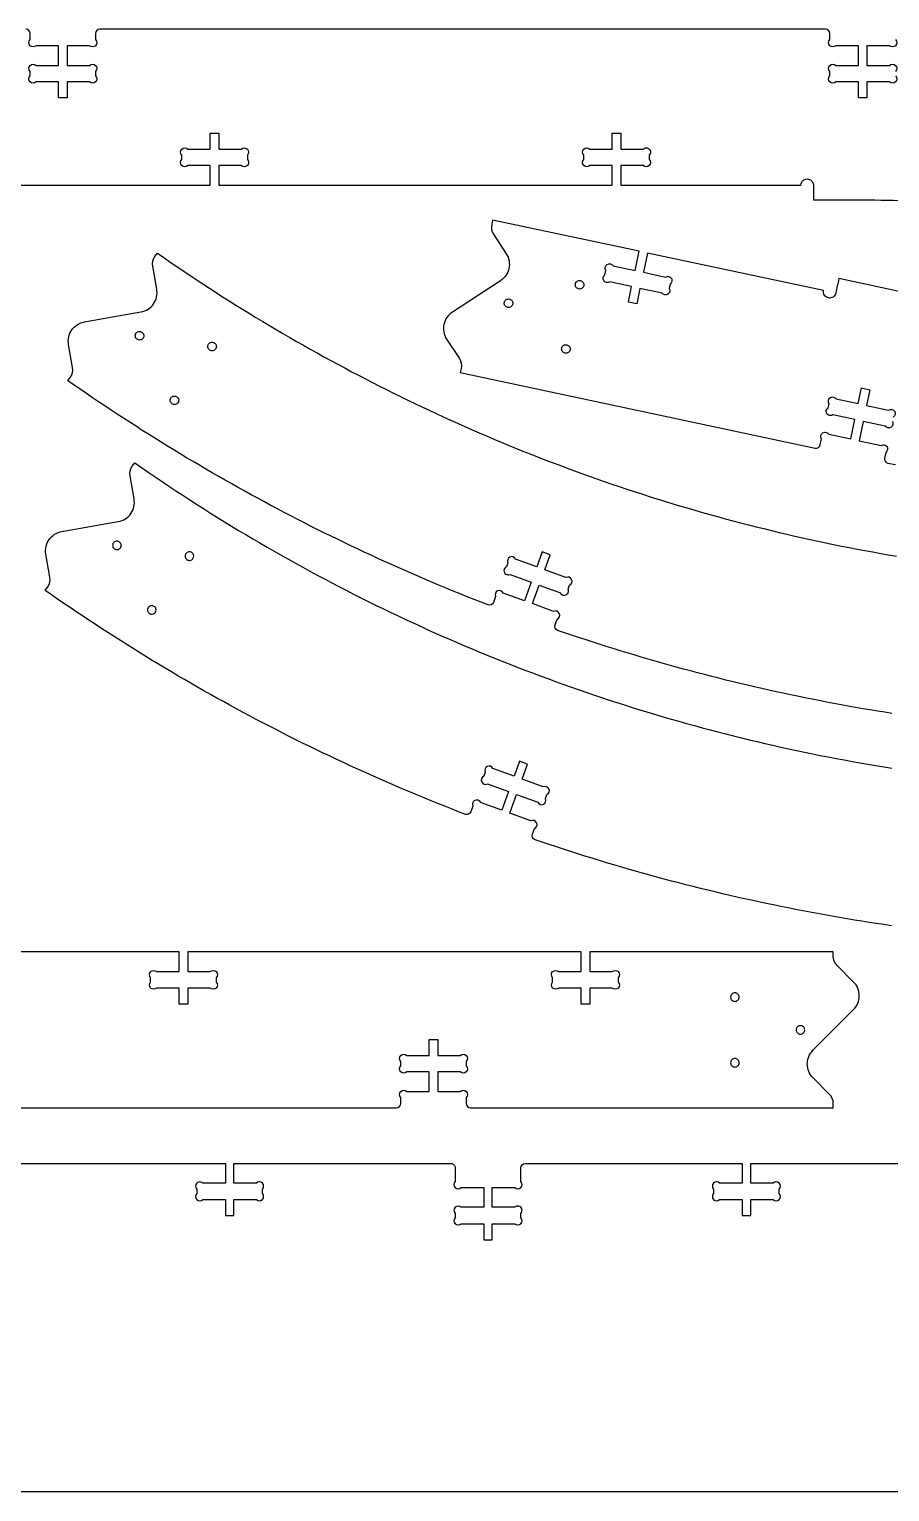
# Model space of a CAD drawing. Extents: x 1.5 to 94.3, y 1.2 to 45.8.
# Drawn here: x 24.06 to 50.28, y 1.23 to 45.79 of the extents above; entities that cross this region are included whole.
import ezdxf

# ---------------------------------------------------------------- set-up
doc = ezdxf.new("R2010")
doc.units = 0
doc.layers.add('HALF_INCH_CUTOUT', color=18, linetype='CONTINUOUS')
doc.layers.add('THREE_QUARTER_INCH_THRUCUT', color=18, linetype='CONTINUOUS')

msp = doc.modelspace()

# ---------------------------------------------------------------- linework, layer by layer
at = {"layer": 'HALF_INCH_CUTOUT'}
for points in [[(50.454, 44.37, -1), (50.27, 44.186), (49.584, 44.186), (49.584, 43.699), (49.324, 43.699), (49.324, 44.186), (48.638, 44.186, -1), (48.454, 44.37), (48.454, 44.503, -1), (48.638, 44.686), (49.324, 44.686), (49.324, 45.286), (48.638, 45.286, -1), (48.454, 45.47), (48.454, 45.656, 0.414211), (48.324, 45.787), (37.224, 45.787), (26.209, 45.787, 0.414211), (26.079, 45.656), (26.079, 45.47, -1), (25.895, 45.286), (25.209, 45.286), (25.209, 44.686), (25.895, 44.686, -1), (26.079, 44.503), (26.079, 44.37, -1), (25.895, 44.186), (25.209, 44.186), (25.209, 43.699), (24.949, 43.699), (24.949, 44.186), (24.263, 44.186, -1), (24.079, 44.37), (24.079, 44.503, -1), (24.263, 44.686), (24.949, 44.686), (24.949, 45.286), (24.263, 45.286, -1), (24.079, 45.47), (24.079, 45.656, 0.414211), (23.949, 45.787)], [(50.454, 45.47, -1), (50.27, 45.286), (49.584, 45.286), (49.584, 44.686), (50.27, 44.686, -1), (50.454, 44.503)], [(17.583, 41.037), (29.573, 41.037), (29.573, 41.637), (28.887, 41.637, -1), (28.703, 41.82), (28.703, 41.953, -1), (28.887, 42.137), (29.573, 42.137), (29.573, 42.624), (29.833, 42.624), (29.833, 42.137), (30.519, 42.137, -1), (30.703, 41.953), (30.703, 41.82, -1), (30.519, 41.637), (29.833, 41.637), (29.833, 41.037), (41.823, 41.037), (41.823, 41.637), (41.137, 41.637, -1), (40.953, 41.82), (40.953, 41.953, -1), (41.137, 42.137), (41.823, 42.137), (41.823, 42.624), (42.083, 42.624), (42.083, 42.137), (42.769, 42.137, -1), (42.953, 41.953), (42.953, 41.82, -1), (42.769, 41.637), (42.083, 41.637), (42.083, 41.037), (47.574, 41.037, -0.414214), (47.764, 41.227, -0.414214), (47.954, 41.037, 0.003423), (47.954, 40.587), (49.454, 40.587, -0.007211), (50.94, 40.565, 0.000114)], [(18.256, 12.928), (35.246, 12.928, 0.414211), (35.376, 13.058), (35.376, 13.244, -1), (35.56, 13.428), (36.246, 13.428), (36.246, 14.028), (35.56, 14.028, -1), (35.376, 14.211), (35.376, 14.344, -1), (35.56, 14.528), (36.246, 14.528), (36.246, 15.015), (36.506, 15.015), (36.506, 14.528), (37.192, 14.528, -1), (37.376, 14.344), (37.376, 14.211, -1), (37.192, 14.028), (36.506, 14.028), (36.506, 13.428), (37.192, 13.428, -1), (37.376, 13.244), (37.376, 13.058, 0.414211), (37.506, 12.928), (48.56, 12.928), (48.56, 13.06, 0.198856), (48.445, 13.34), (47.942, 13.843, -0.414214), (47.941, 14.683), (48.56, 15.302), (49.179, 15.922, 0.414214), (49.179, 16.762), (48.675, 17.265, -0.198856), (48.56, 17.544), (48.56, 17.678), (41.136, 17.678), (41.136, 17.078), (41.822, 17.078, -1), (42.006, 16.894), (42.006, 16.761, -1), (41.822, 16.578), (41.136, 16.578), (41.136, 16.09), (40.876, 16.09), (40.876, 16.578), (40.189, 16.578, -1), (40.006, 16.761), (40.006, 16.894, -1), (40.189, 17.078), (40.876, 17.078), (40.876, 17.678), (35.745, 17.678), (28.886, 17.678), (28.886, 17.078), (29.572, 17.078, -1), (29.756, 16.894), (29.756, 16.761, -1), (29.572, 16.578), (28.886, 16.578), (28.886, 16.09), (28.626, 16.09), (28.626, 16.578), (27.939, 16.578, -1), (27.756, 16.761), (27.756, 16.894, -1), (27.939, 17.078), (28.626, 17.078), (28.626, 17.678), (22.936, 17.678, -1)]]:
    msp.add_lwpolyline(points, format="xyb", dxfattribs=at)
at = {"layer": 'THREE_QUARTER_INCH_THRUCUT'}
for points in [[(42.644, 39.023), (38.178, 39.972), (38.15, 39.842, 0.198856), (38.204, 39.545), (38.593, 38.948, -0.414214), (38.419, 38.126), (37.684, 37.649), (36.95, 37.172, 0.414214), (36.776, 36.35), (37.164, 35.753, -0.198856), (37.218, 35.456), (37.19, 35.326), (48.01, 33.026, 0.414211), (48.164, 33.127), (48.203, 33.309, -1), (48.421, 33.45), (49.092, 33.308), (49.217, 33.894), (48.546, 34.037, -1), (48.404, 34.255), (48.431, 34.385, -1), (48.65, 34.526), (49.321, 34.384), (49.422, 34.86), (49.676, 34.806), (49.575, 34.329), (50.246, 34.187, -1), (50.388, 33.969)], [(50.349, 24.943), (50.127, 24.978), (49.904, 25.014), (49.682, 25.051), (49.46, 25.089), (49.239, 25.127), (49.017, 25.167), (48.796, 25.207), (48.575, 25.248), (48.354, 25.29), (48.134, 25.333), (47.913, 25.376), (47.693, 25.421), (47.473, 25.466), (47.254, 25.512), (47.035, 25.558), (46.815, 25.606), (46.597, 25.654), (46.378, 25.704), (46.16, 25.754), (45.942, 25.804), (45.724, 25.856), (45.506, 25.908), (45.289, 25.961), (45.072, 26.015), (44.855, 26.07), (44.639, 26.126), (44.423, 26.182), (44.207, 26.239), (43.991, 26.297), (43.776, 26.356), (43.561, 26.416), (43.346, 26.476), (43.132, 26.537), (42.917, 26.599), (42.703, 26.662), (42.49, 26.725), (42.276, 26.789), (42.063, 26.854), (41.85, 26.92), (41.638, 26.987), (41.426, 27.054), (41.214, 27.122), (41.002, 27.191), (40.791, 27.261), (40.58, 27.331), (40.37, 27.402), (40.159, 27.474, -0.414211), (40.082, 27.641), (40.147, 27.818, 1), (40.037, 28.054), (39.392, 28.288), (39.597, 28.852), (40.242, 28.618, 1), (40.478, 28.727), (40.523, 28.852, 1), (40.413, 29.087), (39.768, 29.322), (39.935, 29.78), (39.691, 29.869), (39.524, 29.411), (38.879, 29.646, 1), (38.644, 29.536), (38.598, 29.412, 1), (38.708, 29.176), (39.353, 28.941), (39.148, 28.377), (38.503, 28.612, 1), (38.267, 28.502), (38.204, 28.327, -0.414211), (38.037, 28.25), (37.825, 28.332), (37.612, 28.416), (37.401, 28.5), (37.189, 28.585), (36.978, 28.671), (36.767, 28.758), (36.557, 28.845), (36.347, 28.933), (36.137, 29.022), (35.928, 29.112), (35.719, 29.203), (35.51, 29.294), (35.302, 29.386), (35.094, 29.479), (34.887, 29.573), (34.68, 29.667), (34.473, 29.762), (34.267, 29.858), (34.061, 29.955), (33.856, 30.052), (33.651, 30.151), (33.446, 30.25), (33.242, 30.35), (33.038, 30.45), (32.834, 30.551), (32.631, 30.653), (32.429, 30.756), (32.226, 30.86), (32.025, 30.964), (31.823, 31.069), (31.622, 31.175), (31.422, 31.282), (31.221, 31.389), (31.022, 31.497), (30.822, 31.606), (30.623, 31.715), (30.425, 31.826), (30.227, 31.937), (30.029, 32.048), (29.832, 32.161), (29.635, 32.274), (29.439, 32.388), (29.243, 32.503), (29.048, 32.618), (28.853, 32.734), (28.658, 32.851), (28.464, 32.969), (28.271, 33.087), (28.078, 33.206), (27.885, 33.326), (27.693, 33.447), (27.501, 33.568), (27.31, 33.69), (27.119, 33.812), (26.928, 33.936), (26.738, 34.06), (26.549, 34.185), (26.36, 34.31), (26.171, 34.436), (25.983, 34.563), (25.796, 34.691), (25.609, 34.819), (25.422, 34.948), (25.236, 35.078), (25.312, 35.187, 0.198856), (25.379, 35.481), (25.255, 36.182, -0.414214), (25.736, 36.87), (26.598, 37.023), (27.461, 37.176, 0.414214), (27.942, 37.864), (27.818, 38.565, -0.198856), (27.884, 38.859), (27.961, 38.969), (28.157, 38.832), (28.354, 38.696), (28.551, 38.561), (28.749, 38.427), (28.948, 38.294), (29.147, 38.161), (29.347, 38.03), (29.547, 37.899), (29.748, 37.769), (29.95, 37.64), (30.152, 37.512), (30.354, 37.384), (30.557, 37.258), (30.761, 37.133), (30.965, 37.008), (31.17, 36.884), (31.375, 36.761), (31.581, 36.639), (31.788, 36.518), (31.994, 36.398), (32.202, 36.278), (32.41, 36.16), (32.618, 36.042), (32.827, 35.926), (33.037, 35.81), (33.247, 35.695), (33.457, 35.581), (33.669, 35.468), (33.88, 35.355), (34.092, 35.244), (34.305, 35.134), (34.518, 35.024), (34.731, 34.916), (34.945, 34.808), (35.16, 34.701), (35.375, 34.595), (35.59, 34.49), (35.806, 34.386), (36.023, 34.283), (36.24, 34.181), (36.457, 34.08), (36.675, 33.98), (36.893, 33.88), (37.112, 33.782), (37.331, 33.684), (37.551, 33.588), (37.771, 33.492), (37.991, 33.397), (38.212, 33.304), (38.434, 33.211), (38.656, 33.119), (38.878, 33.028), (39.101, 32.938), (39.324, 32.849), (39.548, 32.761), (39.772, 32.674), (39.996, 32.588), (40.221, 32.503), (40.447, 32.418), (40.672, 32.335), (40.898, 32.253), (41.125, 32.171), (41.352, 32.091), (41.579, 32.012), (41.807, 31.933), (42.035, 31.856), (42.264, 31.779), (42.492, 31.704), (42.722, 31.629), (42.951, 31.556), (43.181, 31.483), (43.412, 31.412), (43.643, 31.341), (43.874, 31.272), (44.105, 31.203), (44.337, 31.136), (44.57, 31.069), (44.802, 31.004), (45.035, 30.939), (45.269, 30.876), (45.502, 30.813), (45.736, 30.751), (45.971, 30.691), (46.205, 30.631), (46.44, 30.573), (46.676, 30.515), (46.912, 30.459), (47.148, 30.404), (47.384, 30.349), (47.621, 30.296), (47.858, 30.243), (48.095, 30.192), (48.333, 30.142), (48.571, 30.093), (48.809, 30.044), (49.047, 29.997), (49.286, 29.951), (49.526, 29.906), (49.765, 29.862), (50.005, 29.819), (50.245, 29.777), (50.485, 29.736)], [(42.898, 38.969), (42.773, 38.382), (43.445, 38.239, -1), (43.586, 38.021), (43.559, 37.892, -1), (43.341, 37.75), (42.669, 37.893), (42.568, 37.417), (42.314, 37.471), (42.415, 37.947), (41.744, 38.09, -1), (41.602, 38.308), (41.63, 38.437, -1), (41.848, 38.579), (42.519, 38.436), (42.644, 39.023)], [(51.655, 37.59, -0.007211), (50.196, 37.878), (48.729, 38.19, 0.003423), (48.636, 37.749, -0.414214), (48.41, 37.603, -0.414214), (48.264, 37.828), (42.898, 38.969)], [(50.36, 33.839, -1), (50.142, 33.698), (49.471, 33.84), (49.346, 33.253), (50.017, 33.111, -1), (50.159, 32.893), (50.123, 32.721, 0.414211), (50.221, 32.567), (50.454, 32.523)], [(50.329, 18.475), (50.104, 18.509), (49.879, 18.543), (49.653, 18.577), (49.428, 18.613), (49.204, 18.65), (48.979, 18.687), (48.754, 18.725), (48.53, 18.764), (48.305, 18.804), (48.081, 18.845), (47.857, 18.887), (47.633, 18.929), (47.409, 18.973), (47.185, 19.017), (46.962, 19.062), (46.738, 19.108), (46.515, 19.155), (46.292, 19.202), (46.069, 19.251), (45.847, 19.3), (45.624, 19.35), (45.402, 19.401), (45.179, 19.453), (44.957, 19.506), (44.735, 19.559), (44.514, 19.613), (44.292, 19.669), (44.071, 19.725), (43.85, 19.782), (43.629, 19.839), (43.408, 19.898), (43.187, 19.958), (42.967, 20.018), (42.747, 20.079), (42.527, 20.141), (42.307, 20.204), (42.088, 20.268), (41.868, 20.332), (41.649, 20.397), (41.43, 20.464), (41.212, 20.531), (40.993, 20.599), (40.775, 20.667), (40.557, 20.737), (40.339, 20.807), (40.122, 20.879), (39.904, 20.951), (39.687, 21.024), (39.47, 21.098, -0.414211), (39.393, 21.264), (39.456, 21.439, 1), (39.346, 21.674), (38.702, 21.909), (38.907, 22.473), (39.552, 22.238, 1), (39.787, 22.348), (39.832, 22.472, 1), (39.723, 22.708), (39.078, 22.943), (39.244, 23.4), (39, 23.489), (38.833, 23.031), (38.189, 23.266, 1), (37.953, 23.156), (37.908, 23.032, 1), (38.018, 22.796), (38.662, 22.562), (38.457, 21.998), (37.812, 22.232, 1), (37.577, 22.123), (37.513, 21.948, -0.414211), (37.348, 21.87), (37.138, 21.951), (36.928, 22.033), (36.719, 22.116), (36.51, 22.2), (36.301, 22.284), (36.092, 22.369), (35.884, 22.456), (35.676, 22.542), (35.468, 22.63), (35.261, 22.719), (35.054, 22.808), (34.847, 22.898), (34.64, 22.989), (34.434, 23.081), (34.228, 23.174), (34.022, 23.267), (33.817, 23.361), (33.612, 23.456), (33.407, 23.552), (33.202, 23.649), (32.998, 23.746), (32.794, 23.844), (32.591, 23.943), (32.387, 24.043), (32.184, 24.143), (31.982, 24.245), (31.78, 24.347), (31.578, 24.45), (31.376, 24.554), (31.175, 24.659), (30.974, 24.764), (30.773, 24.87), (30.573, 24.977), (30.373, 25.085), (30.173, 25.194), (29.974, 25.303), (29.775, 25.413), (29.576, 25.524), (29.378, 25.636), (29.18, 25.749), (28.983, 25.862), (28.785, 25.976), (28.589, 26.091), (28.392, 26.207), (28.196, 26.324), (28, 26.441), (27.805, 26.559), (27.61, 26.678), (27.416, 26.798), (27.221, 26.919), (27.028, 27.04), (26.834, 27.162), (26.641, 27.285), (26.449, 27.409), (26.256, 27.533), (26.064, 27.659), (25.873, 27.785), (25.682, 27.912), (25.491, 28.04), (25.301, 28.168), (25.111, 28.297), (24.922, 28.428), (24.733, 28.558), (24.544, 28.69), (24.621, 28.8, 0.198856), (24.687, 29.095), (24.563, 29.796, -0.414214), (25.045, 30.484), (25.907, 30.637), (26.769, 30.789, 0.414214), (27.251, 31.477), (27.127, 32.178, -0.198856), (27.193, 32.473), (27.27, 32.583), (27.477, 32.438), (27.685, 32.294), (27.894, 32.152), (28.103, 32.01), (28.312, 31.869), (28.523, 31.73), (28.733, 31.591), (28.945, 31.454), (29.156, 31.318), (29.369, 31.182), (29.581, 31.048), (29.795, 30.915), (30.009, 30.782), (30.223, 30.651), (30.438, 30.521), (30.653, 30.392), (30.869, 30.264), (31.085, 30.137), (31.302, 30.011), (31.519, 29.886), (31.737, 29.762), (31.955, 29.639), (32.174, 29.517), (32.393, 29.397), (32.612, 29.277), (32.832, 29.158), (33.053, 29.041), (33.274, 28.924), (33.495, 28.809), (33.717, 28.694), (33.939, 28.581), (34.162, 28.469), (34.385, 28.357), (34.608, 28.247), (34.832, 28.138), (35.057, 28.03), (35.281, 27.923), (35.506, 27.817), (35.732, 27.712), (35.958, 27.608), (36.184, 27.505), (36.411, 27.403), (36.638, 27.302), (36.866, 27.203), (37.094, 27.104), (37.322, 27.006), (37.551, 26.91), (37.78, 26.814), (38.009, 26.72), (38.239, 26.627), (38.469, 26.534), (38.699, 26.443), (38.93, 26.353), (39.161, 26.264), (39.393, 26.176), (39.625, 26.089), (39.857, 26.003), (40.089, 25.918), (40.322, 25.834), (40.555, 25.751), (40.789, 25.67), (41.023, 25.589), (41.257, 25.509), (41.491, 25.431), (41.726, 25.353), (41.961, 25.277), (42.196, 25.202), (42.432, 25.127), (42.668, 25.054), (42.904, 24.982), (43.14, 24.911), (43.377, 24.841), (43.614, 24.772), (43.851, 24.704), (44.089, 24.638), (44.327, 24.572), (44.565, 24.507), (44.803, 24.444), (45.042, 24.381), (45.28, 24.32), (45.519, 24.259), (45.759, 24.2), (45.998, 24.142), (46.238, 24.085), (46.478, 24.029), (46.718, 23.974), (46.958, 23.92), (47.199, 23.867), (47.44, 23.815), (47.681, 23.764), (47.922, 23.715), (48.163, 23.666), (48.405, 23.619), (48.647, 23.572), (48.889, 23.527), (49.131, 23.483), (49.373, 23.44), (49.616, 23.397), (49.858, 23.356), (50.101, 23.316), (50.344, 23.278)], [(22.555, 11.234), (30.032, 11.234), (30.032, 10.634), (29.345, 10.634, 1), (29.162, 10.45), (29.162, 10.317, 1), (29.345, 10.134), (30.032, 10.134), (30.032, 9.646), (30.292, 9.646), (30.292, 10.134), (30.978, 10.134, 1), (31.162, 10.317), (31.162, 10.45, 1), (30.978, 10.634), (30.292, 10.634), (30.292, 11.234), (36.907, 11.234, -0.414214), (37.037, 11.104), (37.037, 10.682, 1), (37.22, 10.499), (37.907, 10.499), (37.907, 9.899), (37.22, 9.899, 1), (37.037, 9.715), (37.037, 9.582, 1), (37.22, 9.399), (37.907, 9.399), (37.907, 8.911), (38.167, 8.911), (38.167, 9.399), (38.853, 9.399, 1), (39.037, 9.582), (39.037, 9.715, 1), (38.853, 9.899), (38.167, 9.899), (38.167, 10.499), (38.853, 10.499, 1), (39.037, 10.682), (39.037, 11.104, -0.414211), (39.167, 11.234), (45.782, 11.234), (45.782, 10.634), (45.095, 10.634, 1), (44.912, 10.45), (44.912, 10.317, 1), (45.095, 10.134), (45.782, 10.134), (45.782, 9.646), (46.042, 9.646), (46.042, 10.134), (46.728, 10.134, 1), (46.912, 10.317), (46.912, 10.45, 1), (46.728, 10.634), (46.042, 10.634), (46.042, 11.234), (53.518, 11.234, 0.414214)]]:
    msp.add_lwpolyline(points, format="xyb", dxfattribs=at)
for points in [[(40.8, 37.876, -0.414214), (40.7, 38.03, -0.414214), (40.854, 38.131, -0.414214), (40.954, 37.976, -0.414214)], [(38.635, 37.314, -0.414214), (38.535, 37.468, -0.414214), (38.689, 37.568, -0.414214), (38.79, 37.414, -0.414214)], [(27.343, 36.343, -0.414214), (27.311, 36.524, -0.414214), (27.492, 36.556, -0.414214), (27.524, 36.375, -0.414214)], [(29.555, 36.015, -0.414214), (29.523, 36.196, -0.414214), (29.704, 36.228, -0.414214), (29.736, 36.047, -0.414214)], [(40.384, 35.92, -0.414214), (40.284, 36.074, -0.414214), (40.438, 36.174, -0.414214), (40.538, 36.02, -0.414214)], [(28.408, 34.377, -0.414214), (28.376, 34.558, -0.414214), (28.557, 34.59, -0.414214), (28.589, 34.409, -0.414214)], [(26.801, 30.17, 0.414214), (26.62, 30.138, 0.414214), (26.652, 29.957, 0.414214), (26.833, 29.989, 0.414214)], [(29.013, 29.842, 0.414214), (28.831, 29.81, 0.414214), (28.863, 29.629, 0.414214), (29.044, 29.661, 0.414214)], [(27.865, 28.203, 0.414214), (27.684, 28.171, 0.414214), (27.716, 27.99, 0.414214), (27.897, 28.022, 0.414214)], [(45.56, 16.172, 0.414214), (45.69, 16.302, 0.414214), (45.56, 16.432, 0.414214), (45.43, 16.302, 0.414214)], [(47.56, 15.172, 0.414214), (47.69, 15.302, 0.414214), (47.56, 15.432, 0.414214), (47.43, 15.302, 0.414214)], [(45.56, 14.172, 0.414214), (45.69, 14.302, 0.414214), (45.56, 14.432, 0.414214), (45.43, 14.302, 0.414214)]]:
    msp.add_lwpolyline(points, format="xyb", close=True, dxfattribs=at)
msp.add_lwpolyline([(91.287, 1.234), (19.287, 1.233)], dxfattribs=at)

doc.saveas('drawing.dxf')
